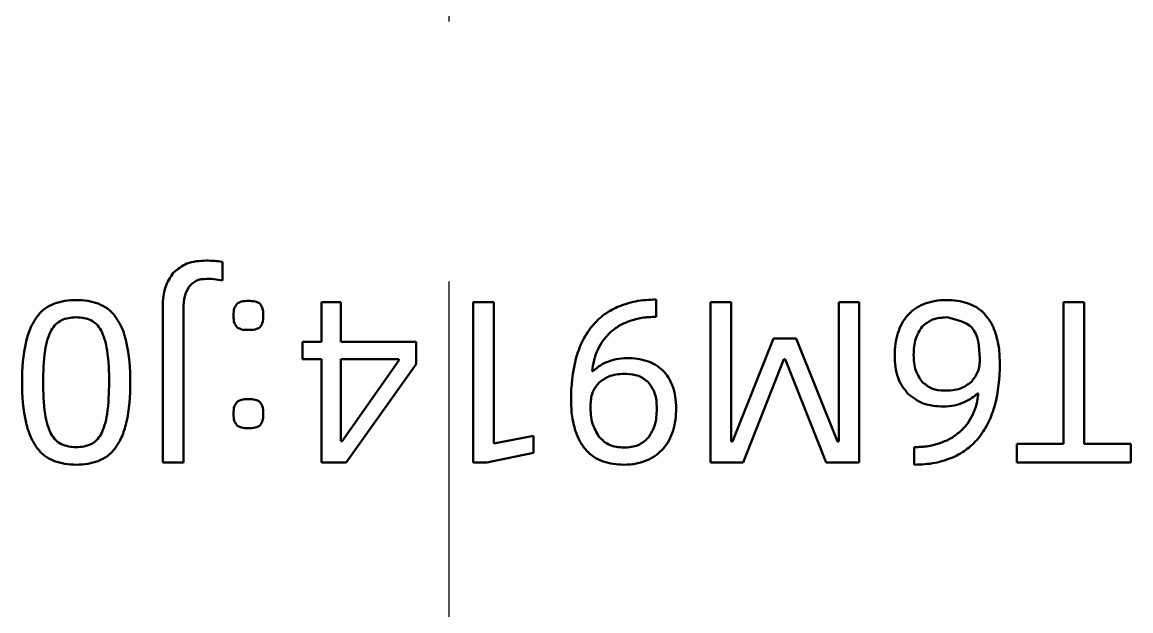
# Model space of a CAD drawing. Header units: millimetres. Extents: x 22 to 202, y 169 to 282.
# Drawn here: x 112.91 to 120.54, y 225.41 to 229.46 of the extents above; entities that cross this region are included whole.
import ezdxf

# ---------------------------------------------------------------- set-up
doc = ezdxf.new("R2010")
doc.units = ezdxf.units.MM
doc.header["$LTSCALE"] = 0.75
doc.linetypes.add('CENTER2', pattern=[28.575, 19.05, -3.175, 3.175, -3.175])
doc.layers.add('Smart Centers', color=7, linetype='CENTER2', lineweight=25)
doc.layers.add('Visible', color=7, linetype='Continuous', lineweight=50)

# ---------------------------------------------------------------- blocks, each defined once
blk = doc.blocks.new('*U21')
at = {"layer": 'Smart Centers', "color": 0, "ltscale": 0.75, "transparency": 16777216}
blk.add_line((0, -19.000016), (0, 19.000016), dxfattribs=at)

msp = doc.modelspace()

# ---------------------------------------------------------------- linework, layer by layer
at = {"layer": 'Visible'}
for p, q in [((114.2913, 227.6818), (114.2913, 227.8086)), ((114.2485, 227.689), (114.2913, 227.6818)), ((113.8808, 227.5059), (113.8808, 226.4313)), ((114.9728, 227.5313), (114.9728, 227.2602)), ((115.106, 227.5313), (114.9728, 227.5313)), ((115.106, 227.2602), (115.106, 227.5313)), ((116.0174, 227.5313), (116.0174, 226.4313)), ((116.16, 227.5313), (116.0174, 227.5313)), ((116.16, 226.5612), (116.16, 227.5313)), ((117.2759, 227.4314), (117.2774, 227.5503)), ((117.6499, 227.5313), (117.6499, 226.4313)), ((117.7926, 227.5313), (117.6499, 227.5313)), ((117.7926, 226.5755), (117.7926, 227.5313)), ((118.5344, 227.5313), (118.5344, 226.5755)), ((118.6738, 227.5313), (118.5344, 227.5313)), ((118.6738, 226.4313), (118.6738, 227.5313)), ((120.0782, 227.5313), (120.0782, 226.5581)), ((120.2208, 227.5313), (120.0782, 227.5313)), ((120.2208, 226.5581), (120.2208, 227.5313)), ((114.0234, 226.4313), (114.0234, 227.4916)), ((118.0842, 227.2824), (117.8021, 226.5755)), ((118.2395, 227.2824), (118.0842, 227.2824)), ((118.5249, 226.5755), (118.2395, 227.2824)), ((114.9728, 227.2602), (114.8429, 227.2602)), ((114.8429, 227.2602), (114.8429, 227.1398)), ((115.6259, 227.2602), (115.106, 227.2602)), ((115.6259, 227.1065), (115.6259, 227.2602)), ((114.8429, 227.1398), (114.9728, 227.1398)), ((114.9728, 227.1398), (114.9728, 226.4313)), ((115.106, 226.5771), (115.106, 227.1398)), ((115.106, 227.1398), (115.5054, 227.1398)), ((115.5054, 227.1303), (115.1155, 226.5771)), ((115.5054, 227.1398), (115.5054, 227.1303)), ((117.875, 226.4313), (118.1555, 227.1398)), ((118.1555, 227.1398), (118.1651, 227.1398)), ((118.1651, 227.1398), (118.4456, 226.4313)), ((115.144, 226.4313), (115.6259, 227.1065)), ((116.8416, 227.0573), (116.8352, 227.0573)), ((119.4885, 226.9052), (119.4933, 226.9052)), ((116.4326, 226.6135), (116.16, 226.5612)), ((116.4326, 226.4978), (116.4326, 226.6135)), ((115.1155, 226.5771), (115.106, 226.5771)), ((117.8021, 226.5755), (117.7926, 226.5755)), ((118.5344, 226.5755), (118.5249, 226.5755)), ((119.0527, 226.5359), (119.0511, 226.4154)), ((120.0782, 226.5581), (119.758, 226.5581)), ((119.758, 226.5581), (119.758, 226.4313)), ((120.5426, 226.5581), (120.2208, 226.5581)), ((120.5426, 226.4313), (120.5426, 226.5581)), ((113.8808, 226.4313), (114.0234, 226.4313)), ((114.9728, 226.4313), (115.144, 226.4313)), ((116.0174, 226.4313), (116.1109, 226.4313)), ((116.1109, 226.4313), (116.4326, 226.4978)), ((117.6499, 226.4313), (117.875, 226.4313)), ((118.4456, 226.4313), (118.6738, 226.4313)), ((119.758, 226.4313), (120.5426, 226.4313))]:
    msp.add_line(p, q, dxfattribs=at)
for centre, radius, start, end in [((114.1753, 227.0326), 0.7856, 85.52679, 89.63518), ((114.2111, 227.4075), 0.4091, 78.70379, 86.43276), ((114.1917, 227.2903), 0.4026, 81.8993, 90.94803), ((119.2799, 227.0911), 0.456, 72.37238, 90.47236), ((119.421, 227.1744), 0.5031, 163.22122, 180.51854), ((114.1199, 227.0063), 1.2062, 167.80832, 181.18839), ((114.5268, 227.0013), 1.4688, 172.19443, 180.78178), ((112.0428, 227.0013), 1.4688, 359.21822, 7.80557), ((112.4512, 227.0063), 1.2063, 358.8121, 12.1912), ((117.3, 227.0137), 0.4668, 155.84416, 174.63851), ((117.7952, 226.8736), 1.1043, 165.88468, 180.58297), ((117.0814, 226.706), 0.4418, 72.41811, 90.6804), ((118.5608, 227.0937), 1.0799, 345.55586, 0.59268), ((114.1095, 226.956), 1.1958, 178.78768, 192.24669), ((114.5136, 226.9618), 1.4555, 179.23568, 187.83906), ((112.056, 226.9618), 1.4555, 352.16094, 0.76432), ((112.4618, 226.956), 1.1958, 347.75287, 1.21275), ((116.8948, 226.7967), 0.5189, 343.48352, 0.42425), ((117.0503, 226.8564), 0.441, 251.74133, 270.47784)]:
    msp.add_arc(centre, radius, start, end, dxfattribs=at)
for points, knots in [([(114.1803, 227.8182), (114.1339, 227.8161), (114.0487, 227.8124), (113.9834, 227.7586), (113.9537, 227.7341)], [-0.02476099, -0.02476099, -0.02476099, -0.02476099, -0.01124315, 0, 0, 0, 0]), ([(113.9537, 227.7341), (113.9324, 227.7021), (113.8867, 227.6332), (113.8828, 227.5503), (113.8808, 227.5059)], [-0.02436121, -0.02436121, -0.02436121, -0.02436121, -0.01304583, 0, 0, 0, 0]), ([(114.0607, 227.6375), (114.0762, 227.6536), (114.1098, 227.6887), (114.1587, 227.6914), (114.1851, 227.6929)], [-0.01408101, -0.01408101, -0.01408101, -0.01408101, -0.00759702, 0, 0, 0, 0]), ([(114.0234, 227.4916), (114.0244, 227.5194), (114.0262, 227.5709), (114.0498, 227.6165), (114.0607, 227.6375)], [-0.01521657, -0.01521657, -0.01521657, -0.01521657, -0.00700083, 0, 0, 0, 0]), ([(113.135, 227.5225), (113.1127, 227.5125), (113.0669, 227.4919), (113.0338, 227.454), (113.0169, 227.4346)], [-0.01488091, -0.01488091, -0.01488091, -0.01488091, -0.0076213, 0, 0, 0, 0]), ([(113.2864, 227.5471), (113.2598, 227.5462), (113.2083, 227.5445), (113.1589, 227.5297), (113.135, 227.5225)], [-0.01539177, -0.01539177, -0.01539177, -0.01539177, -0.00746264, 0, 0, 0, 0]), ([(113.437, 227.5225), (113.4132, 227.5297), (113.3641, 227.5445), (113.3129, 227.5462), (113.2864, 227.5471)], [-0.01531442, -0.01531442, -0.01531442, -0.01531442, -0.00790928, 0, 0, 0, 0]), ([(113.5542, 227.4346), (113.5374, 227.454), (113.5046, 227.4917), (113.4591, 227.5125), (113.437, 227.5225)], [-0.01481455, -0.01481455, -0.01481455, -0.01481455, -0.00720728, 0, 0, 0, 0]), ([(114.3927, 227.5233), (114.3859, 227.5137), (114.3682, 227.489), (114.3687, 227.4582), (114.3689, 227.4393)], [-0.0089269, -0.0089269, -0.0089269, -0.0089269, -0.005461114, 0, 0, 0, 0]), ([(114.4704, 227.5408), (114.4546, 227.5406), (114.4273, 227.5404), (114.403, 227.5284), (114.3927, 227.5233)], [-0.00804912, -0.00804912, -0.00804912, -0.00804912, -0.003392505, 0, 0, 0, 0]), ([(114.5488, 227.5233), (114.5386, 227.5284), (114.5141, 227.5406), (114.4865, 227.5407), (114.4704, 227.5408)], [-0.008129505, -0.008129505, -0.008129505, -0.008129505, -0.004755251, 0, 0, 0, 0]), ([(114.5718, 227.4393), (114.5721, 227.4582), (114.5726, 227.4888), (114.5555, 227.5137), (114.5488, 227.5233)], [-0.008894586, -0.008894586, -0.008894586, -0.008894586, -0.00343559, 0, 0, 0, 0]), ([(117.0112, 227.5004), (116.976, 227.4823), (116.9067, 227.4466), (116.8546, 227.3886), (116.8289, 227.3601)], [-0.02317135, -0.02317135, -0.02317135, -0.02317135, -0.01141807, 0, 0, 0, 0]), ([(117.2774, 227.5503), (117.2288, 227.5488), (117.1374, 227.5459), (117.0514, 227.5149), (117.0112, 227.5004)], [-0.02724368, -0.02724368, -0.02724368, -0.02724368, -0.01276616, 0, 0, 0, 0]), ([(119.1161, 227.5186), (119.0946, 227.5084), (119.0527, 227.4885), (119.0202, 227.4554), (119.0043, 227.4393)], [-0.01379436, -0.01379436, -0.01379436, -0.01379436, -0.00671834, 0, 0, 0, 0]), ([(119.2761, 227.5471), (119.2472, 227.5462), (119.1924, 227.5445), (119.1405, 227.5269), (119.1161, 227.5186)], [-0.01634094, -0.01634094, -0.01634094, -0.01634094, -0.0077127, 0, 0, 0, 0]), ([(119.5337, 227.4536), (119.5165, 227.4693), (119.4823, 227.5003), (119.4393, 227.5173), (119.418, 227.5257)], [-0.01373522, -0.01373522, -0.01373522, -0.01373522, -0.0068165, 0, 0, 0, 0]), ([(113.0169, 227.4346), (113.0012, 227.4101), (112.9665, 227.3564), (112.9499, 227.2946), (112.9408, 227.261)], [-0.01905156, -0.01905156, -0.01905156, -0.01905156, -0.01036918, 0, 0, 0, 0]), ([(113.1849, 227.4084), (113.2004, 227.4142), (113.233, 227.4264), (113.2679, 227.4276), (113.2864, 227.4282)], [-0.01039688, -0.01039688, -0.01039688, -0.01039688, -0.0054907, 0, 0, 0, 0]), ([(113.2864, 227.4282), (113.3044, 227.4276), (113.3388, 227.4263), (113.3709, 227.4142), (113.3862, 227.4084)], [-0.01024082, -0.01024082, -0.01024082, -0.01024082, -0.00486848, 0, 0, 0, 0]), ([(113.6303, 227.261), (113.6213, 227.2946), (113.6046, 227.3564), (113.57, 227.4101), (113.5542, 227.4346)], [-0.01905156, -0.01905156, -0.01905156, -0.01905156, -0.00868239, 0, 0, 0, 0]), ([(114.3689, 227.4393), (114.3688, 227.4213), (114.3684, 227.3915), (114.3859, 227.3678), (114.3927, 227.3585)], [-0.008622932, -0.008622932, -0.008622932, -0.008622932, -0.003398105, 0, 0, 0, 0]), ([(114.5488, 227.3585), (114.5555, 227.3678), (114.5724, 227.3917), (114.572, 227.4213), (114.5718, 227.4393)], [-0.008589915, -0.008589915, -0.008589915, -0.008589915, -0.005222613, 0, 0, 0, 0]), ([(117.0928, 227.4029), (117.1209, 227.4112), (117.1806, 227.4288), (117.2429, 227.4305), (117.2759, 227.4314)], [-0.01859801, -0.01859801, -0.01859801, -0.01859801, -0.00983319, 0, 0, 0, 0]), ([(119.0043, 227.4393), (118.9906, 227.4214), (118.9628, 227.385), (118.9472, 227.3417), (118.9393, 227.3197)], [-0.01369037, -0.01369037, -0.01369037, -0.01369037, -0.0069802, 0, 0, 0, 0]), ([(119.1066, 227.364), (119.1295, 227.3827), (119.1792, 227.4231), (119.2433, 227.4264), (119.2777, 227.4282)], [-0.01870669, -0.01870669, -0.01870669, -0.01870669, -0.0100355, 0, 0, 0, 0]), ([(119.2777, 227.4282), (119.3437, 227.4127), (119.4885, 227.3787), (119.4988, 227.2271), (119.5044, 227.1445)], [-0.04044005, -0.04044005, -0.04044005, -0.04044005, -0.02202035, 0, 0, 0, 0]), ([(119.6122, 227.3181), (119.6023, 227.3444), (119.5837, 227.394), (119.5497, 227.4345), (119.5337, 227.4536)], [-0.01576036, -0.01576036, -0.01576036, -0.01576036, -0.00741392, 0, 0, 0, 0]), ([(113.1136, 227.3379), (113.1233, 227.3533), (113.1416, 227.3825), (113.171, 227.4001), (113.1849, 227.4084)], [-0.01015837, -0.01015837, -0.01015837, -0.01015837, -0.00479305, 0, 0, 0, 0]), ([(113.3862, 227.4084), (113.4001, 227.4001), (113.4294, 227.3825), (113.4473, 227.3533), (113.4568, 227.3379)], [-0.01010681, -0.01010681, -0.01010681, -0.01010681, -0.00532994, 0, 0, 0, 0]), ([(114.3927, 227.3585), (114.403, 227.3534), (114.4273, 227.3415), (114.4546, 227.3412), (114.4704, 227.3411)], [-0.00804912, -0.00804912, -0.00804912, -0.00804912, -0.004656614, 0, 0, 0, 0]), ([(114.4704, 227.3411), (114.4865, 227.3411), (114.5141, 227.3413), (114.5386, 227.3534), (114.5488, 227.3585)], [-0.008129505, -0.008129505, -0.008129505, -0.008129505, -0.003374254, 0, 0, 0, 0]), ([(116.8289, 227.3601), (116.8065, 227.3278), (116.7603, 227.2609), (116.7365, 227.1831), (116.7243, 227.1429)], [-0.02423308, -0.02423308, -0.02423308, -0.02423308, -0.01252265, 0, 0, 0, 0]), ([(116.9596, 227.3236), (116.9792, 227.3397), (117.0196, 227.3729), (117.0679, 227.3927), (117.0928, 227.4029)], [-0.01557284, -0.01557284, -0.01557284, -0.01557284, -0.00801226, 0, 0, 0, 0]), ([(119.0479, 227.1699), (119.0491, 227.2089), (119.0512, 227.2793), (119.0895, 227.3379), (119.1066, 227.364)], [-0.0206323, -0.0206323, -0.0206323, -0.0206323, -0.00918536, 0, 0, 0, 0]), ([(113.0716, 227.2008), (113.0761, 227.227), (113.0844, 227.2745), (113.1046, 227.3183), (113.1136, 227.3379)], [-0.01439363, -0.01439363, -0.01439363, -0.01439363, -0.00645744, 0, 0, 0, 0]), ([(113.4568, 227.3379), (113.4656, 227.3183), (113.4853, 227.2744), (113.4935, 227.227), (113.498, 227.2008)], [-0.01436678, -0.01436678, -0.01436678, -0.01436678, -0.00793192, 0, 0, 0, 0]), ([(116.8741, 227.2048), (116.8853, 227.2267), (116.9079, 227.2707), (116.9424, 227.306), (116.9596, 227.3236)], [-0.01472229, -0.01472229, -0.01472229, -0.01472229, -0.00735475, 0, 0, 0, 0]), ([(119.6407, 227.1049), (119.64, 227.1443), (119.6387, 227.2165), (119.6205, 227.2863), (119.6122, 227.3181)], [-0.02157638, -0.02157638, -0.02157638, -0.02157638, -0.00980584, 0, 0, 0, 0]), ([(116.9335, 227.1192), (116.9149, 227.1102), (116.8813, 227.0939), (116.8538, 227.0686), (116.8416, 227.0573)], [-0.01113143, -0.01113143, -0.01113143, -0.01113143, -0.00497726, 0, 0, 0, 0]), ([(117.0761, 227.1477), (117.0505, 227.1467), (117.0014, 227.1449), (116.9554, 227.1275), (116.9335, 227.1192)], [-0.01463393, -0.01463393, -0.01463393, -0.01463393, -0.00699252, 0, 0, 0, 0]), ([(117.321, 227.0645), (117.3055, 227.0777), (117.2737, 227.1046), (117.2347, 227.1195), (117.2148, 227.1271)], [-0.01240754, -0.01240754, -0.01240754, -0.01240754, -0.00634083, 0, 0, 0, 0]), ([(118.9179, 227.1699), (118.9199, 227.1154), (118.9235, 227.0166), (118.982, 226.9375), (119.0083, 226.902)], [-0.02885929, -0.02885929, -0.02885929, -0.02885929, -0.01296675, 0, 0, 0, 0]), ([(119.1066, 226.9852), (119.0895, 227.01), (119.0514, 227.0652), (119.0492, 227.1326), (119.0479, 227.1699)], [-0.01973647, -0.01973647, -0.01973647, -0.01973647, -0.01089694, 0, 0, 0, 0]), ([(119.5044, 227.1445), (119.5024, 227.1138), (119.4985, 227.0548), (119.4628, 227.0078), (119.4457, 226.9852)], [-0.01731146, -0.01731146, -0.01731146, -0.01731146, -0.00829557, 0, 0, 0, 0]), ([(116.8836, 226.9805), (116.9083, 226.9977), (116.9643, 227.0369), (117.033, 227.0388), (117.0714, 227.0399)], [-0.020083, -0.020083, -0.020083, -0.020083, -0.01121378, 0, 0, 0, 0]), ([(117.0714, 227.0399), (117.1003, 227.0378), (117.1565, 227.0337), (117.2006, 226.9989), (117.222, 226.9821)], [-0.01646464, -0.01646464, -0.01646464, -0.01646464, -0.00797948, 0, 0, 0, 0]), ([(117.3892, 226.9567), (117.3805, 226.9773), (117.3638, 227.0171), (117.3349, 227.0491), (117.321, 227.0645)], [-0.01283332, -0.01283332, -0.01283332, -0.01283332, -0.00616999, 0, 0, 0, 0]), ([(116.8241, 226.8212), (116.8261, 226.8522), (116.8298, 226.9115), (116.8662, 226.9582), (116.8836, 226.9805)], [-0.01735772, -0.01735772, -0.01735772, -0.01735772, -0.0082604, 0, 0, 0, 0]), ([(117.222, 226.9821), (117.239, 226.9581), (117.2774, 226.9042), (117.2795, 226.8376), (117.2806, 226.8006)], [-0.01945255, -0.01945255, -0.01945255, -0.01945255, -0.01081851, 0, 0, 0, 0]), ([(119.2587, 226.9242), (119.2293, 226.9264), (119.172, 226.9308), (119.128, 226.9674), (119.1066, 226.9852)], [-0.01675992, -0.01675992, -0.01675992, -0.01675992, -0.00814395, 0, 0, 0, 0]), ([(119.4457, 226.9852), (119.4213, 226.9675), (119.3659, 226.9274), (119.2971, 226.9253), (119.2587, 226.9242)], [-0.02007804, -0.02007804, -0.02007804, -0.02007804, -0.01119949, 0, 0, 0, 0]), ([(117.4138, 226.8006), (117.413, 226.8289), (117.4116, 226.882), (117.3963, 226.9329), (117.3892, 226.9567)], [-0.01586702, -0.01586702, -0.01586702, -0.01586702, -0.0074243, 0, 0, 0, 0]), ([(119.0083, 226.902), (119.0423, 226.8766), (119.1145, 226.8228), (119.2047, 226.8176), (119.2524, 226.8148)], [-0.02643169, -0.02643169, -0.02643169, -0.02643169, -0.01396079, 0, 0, 0, 0]), ([(119.395, 226.8442), (119.4136, 226.8533), (119.4473, 226.8699), (119.4758, 226.8943), (119.4885, 226.9052)], [-0.01120496, -0.01120496, -0.01120496, -0.01120496, -0.0050065, 0, 0, 0, 0]), ([(119.4933, 226.9052), (119.4902, 226.8799), (119.484, 226.8298), (119.4648, 226.7832), (119.4553, 226.7602)], [-0.01505479, -0.01505479, -0.01505479, -0.01505479, -0.00743948, 0, 0, 0, 0]), ([(114.3927, 226.8481), (114.3859, 226.8387), (114.3683, 226.8145), (114.3687, 226.7842), (114.3689, 226.7657)], [-0.008774842, -0.008774842, -0.008774842, -0.008774842, -0.005342984, 0, 0, 0, 0]), ([(114.4704, 226.8656), (114.4546, 226.8654), (114.4273, 226.8652), (114.403, 226.8532), (114.3927, 226.8481)], [-0.008049142, -0.008049142, -0.008049142, -0.008049142, -0.003392528, 0, 0, 0, 0]), ([(114.5488, 226.8481), (114.5386, 226.8532), (114.5141, 226.8653), (114.4865, 226.8655), (114.4704, 226.8656)], [-0.008129529, -0.008129529, -0.008129529, -0.008129529, -0.004755251, 0, 0, 0, 0]), ([(114.5718, 226.7657), (114.5721, 226.7841), (114.5725, 226.8143), (114.5555, 226.8386), (114.5488, 226.8481)], [-0.00874218, -0.00874218, -0.00874218, -0.00874218, -0.003401361, 0, 0, 0, 0]), ([(116.691, 226.8624), (116.6917, 226.8233), (116.693, 226.7514), (116.7112, 226.6818), (116.7195, 226.65)], [-0.02149681, -0.02149681, -0.02149681, -0.02149681, -0.00982515, 0, 0, 0, 0]), ([(116.8828, 226.6072), (116.8657, 226.6367), (116.8277, 226.7027), (116.8254, 226.779), (116.8241, 226.8212)], [-0.02249442, -0.02249442, -0.02249442, -0.02249442, -0.01241041, 0, 0, 0, 0]), ([(119.2524, 226.8148), (119.278, 226.8158), (119.3272, 226.8177), (119.3731, 226.8356), (119.395, 226.8442)], [-0.01465421, -0.01465421, -0.01465421, -0.01465421, -0.0070109, 0, 0, 0, 0]), ([(119.5012, 226.6064), (119.5236, 226.6389), (119.5699, 226.7061), (119.5941, 226.7841), (119.6066, 226.8243)], [-0.02433309, -0.02433309, -0.02433309, -0.02433309, -0.01256171, 0, 0, 0, 0]), ([(113.1136, 226.6262), (113.1046, 226.6458), (113.0844, 226.6896), (113.0761, 226.7371), (113.0716, 226.7633)], [-0.01439357, -0.01439357, -0.01439357, -0.01439357, -0.00793621, 0, 0, 0, 0]), ([(113.498, 226.7633), (113.4935, 226.7371), (113.4853, 226.6897), (113.4656, 226.6459), (113.4568, 226.6262)], [-0.01436672, -0.01436672, -0.01436672, -0.01436672, -0.0064348, 0, 0, 0, 0]), ([(114.3689, 226.7657), (114.3687, 226.7472), (114.3683, 226.7169), (114.3859, 226.6927), (114.3927, 226.6833)], [-0.008774834, -0.008774834, -0.008774834, -0.008774834, -0.00343191, 0, 0, 0, 0]), ([(114.5488, 226.6833), (114.5555, 226.6928), (114.5725, 226.7171), (114.5721, 226.7473), (114.5718, 226.7657)], [-0.008742172, -0.008742172, -0.008742172, -0.008742172, -0.005340759, 0, 0, 0, 0]), ([(117.2806, 226.8006), (117.2794, 226.7613), (117.2771, 226.6898), (117.2402, 226.629), (117.2236, 226.6017)], [-0.02100538, -0.02100538, -0.02100538, -0.02100538, -0.00944545, 0, 0, 0, 0]), ([(119.4553, 226.7602), (119.4437, 226.7384), (119.4205, 226.6949), (119.3856, 226.6602), (119.3681, 226.6429)], [-0.01468814, -0.01468814, -0.01468814, -0.01468814, -0.00734877, 0, 0, 0, 0]), ([(112.9408, 226.7023), (112.9499, 226.6688), (112.9667, 226.6071), (113.0012, 226.5534), (113.0169, 226.5287)], [-0.01904823, -0.01904823, -0.01904823, -0.01904823, -0.00871669, 0, 0, 0, 0]), ([(113.5542, 226.5287), (113.57, 226.5534), (113.6045, 226.6071), (113.6212, 226.6688), (113.6303, 226.7023)], [-0.01904823, -0.01904823, -0.01904823, -0.01904823, -0.01033154, 0, 0, 0, 0]), ([(114.3927, 226.6833), (114.403, 226.6782), (114.4273, 226.6662), (114.4546, 226.666), (114.4704, 226.6658)], [-0.00804912, -0.00804912, -0.00804912, -0.00804912, -0.004656614, 0, 0, 0, 0]), ([(114.4704, 226.6658), (114.4865, 226.6659), (114.5141, 226.6661), (114.5386, 226.6782), (114.5488, 226.6833)], [-0.008129505, -0.008129505, -0.008129505, -0.008129505, -0.003374254, 0, 0, 0, 0]), ([(113.1849, 226.5557), (113.171, 226.564), (113.1416, 226.5817), (113.1233, 226.6108), (113.1136, 226.6262)], [-0.01015838, -0.01015838, -0.01015838, -0.01015838, -0.00536528, 0, 0, 0, 0]), ([(113.4568, 226.6262), (113.4473, 226.6108), (113.4294, 226.5816), (113.4001, 226.564), (113.3862, 226.5557)], [-0.01010681, -0.01010681, -0.01010681, -0.01010681, -0.00477687, 0, 0, 0, 0]), ([(116.7195, 226.65), (116.7294, 226.6234), (116.7479, 226.5733), (116.7814, 226.5317), (116.7972, 226.5121)], [-0.01591928, -0.01591928, -0.01591928, -0.01591928, -0.00749014, 0, 0, 0, 0]), ([(117.054, 226.5327), (117.0192, 226.5351), (116.9531, 226.5398), (116.9054, 226.5855), (116.8828, 226.6072)], [-0.01920275, -0.01920275, -0.01920275, -0.01920275, -0.00912286, 0, 0, 0, 0]), ([(117.2236, 226.6017), (117.2011, 226.5816), (117.1531, 226.5386), (117.0884, 226.5347), (117.054, 226.5327)], [-0.01879396, -0.01879396, -0.01879396, -0.01879396, -0.01001615, 0, 0, 0, 0]), ([(117.3266, 226.5272), (117.3405, 226.5454), (117.3689, 226.5825), (117.3844, 226.6267), (117.3924, 226.6492)], [-0.0139413, -0.0139413, -0.0139413, -0.0139413, -0.00711582, 0, 0, 0, 0]), ([(119.3681, 226.6429), (119.3482, 226.627), (119.3072, 226.5942), (119.2585, 226.5745), (119.2334, 226.5644)], [-0.0156649, -0.0156649, -0.0156649, -0.0156649, -0.00807573, 0, 0, 0, 0]), ([(119.3182, 226.4653), (119.3535, 226.4835), (119.4233, 226.5192), (119.4755, 226.5776), (119.5012, 226.6064)], [-0.02328849, -0.02328849, -0.02328849, -0.02328849, -0.01147401, 0, 0, 0, 0]), ([(113.0169, 226.5287), (113.0338, 226.5091), (113.0667, 226.4709), (113.1126, 226.4501), (113.135, 226.44)], [-0.01493227, -0.01493227, -0.01493227, -0.01493227, -0.00726895, 0, 0, 0, 0]), ([(113.2864, 226.5359), (113.2679, 226.5365), (113.233, 226.5377), (113.2004, 226.5499), (113.1849, 226.5557)], [-0.01039688, -0.01039688, -0.01039688, -0.01039688, -0.00490618, 0, 0, 0, 0]), ([(113.3862, 226.5557), (113.3709, 226.5499), (113.3388, 226.5378), (113.3044, 226.5365), (113.2864, 226.5359)], [-0.01024082, -0.01024082, -0.01024082, -0.01024082, -0.00537234, 0, 0, 0, 0]), ([(113.437, 226.44), (113.4591, 226.4501), (113.5047, 226.471), (113.5374, 226.5091), (113.5542, 226.5287)], [-0.01486606, -0.01486606, -0.01486606, -0.01486606, -0.00764937, 0, 0, 0, 0]), ([(116.7972, 226.5121), (116.8142, 226.496), (116.8478, 226.4639), (116.8908, 226.4463), (116.9121, 226.4376)], [-0.01380191, -0.01380191, -0.01380191, -0.01380191, -0.006841, 0, 0, 0, 0]), ([(117.214, 226.4455), (117.2356, 226.4562), (117.2777, 226.4772), (117.3105, 226.5108), (117.3266, 226.5272)], [-0.01399014, -0.01399014, -0.01399014, -0.01399014, -0.00682907, 0, 0, 0, 0]), ([(119.2334, 226.5644), (119.2053, 226.5561), (119.1463, 226.5386), (119.0849, 226.5368), (119.0527, 226.5359)], [-0.01836145, -0.01836145, -0.01836145, -0.01836145, -0.00961582, 0, 0, 0, 0]), ([(113.135, 226.44), (113.1589, 226.4328), (113.2083, 226.418), (113.2598, 226.4163), (113.2864, 226.4154)], [-0.01539178, -0.01539178, -0.01539178, -0.01539178, -0.00792913, 0, 0, 0, 0]), ([(113.2864, 226.4154), (113.3129, 226.4163), (113.3641, 226.418), (113.4132, 226.4328), (113.437, 226.44)], [-0.01531441, -0.01531441, -0.01531441, -0.01531441, -0.00740512, 0, 0, 0, 0]), ([(117.054, 226.4154), (117.0829, 226.4164), (117.1379, 226.4182), (117.1896, 226.4368), (117.214, 226.4455)], [-0.0163781, -0.0163781, -0.0163781, -0.0163781, -0.00774652, 0, 0, 0, 0]), ([(119.0511, 226.4154), (119.0997, 226.4169), (119.1914, 226.4198), (119.2777, 226.4508), (119.3182, 226.4653)], [-0.02732026, -0.02732026, -0.02732026, -0.02732026, -0.01282297, 0, 0, 0, 0])]:
    msp.add_open_spline(points, degree=3, knots=knots, dxfattribs=at)

# ---------------------------------------------------------------- block references
at = {"layer": 'Smart Centers', "ltscale": 0.75}
msp.add_blockref('*U21', (115.8515, 219.8856), dxfattribs=at)

doc.saveas('drawing.dxf')
